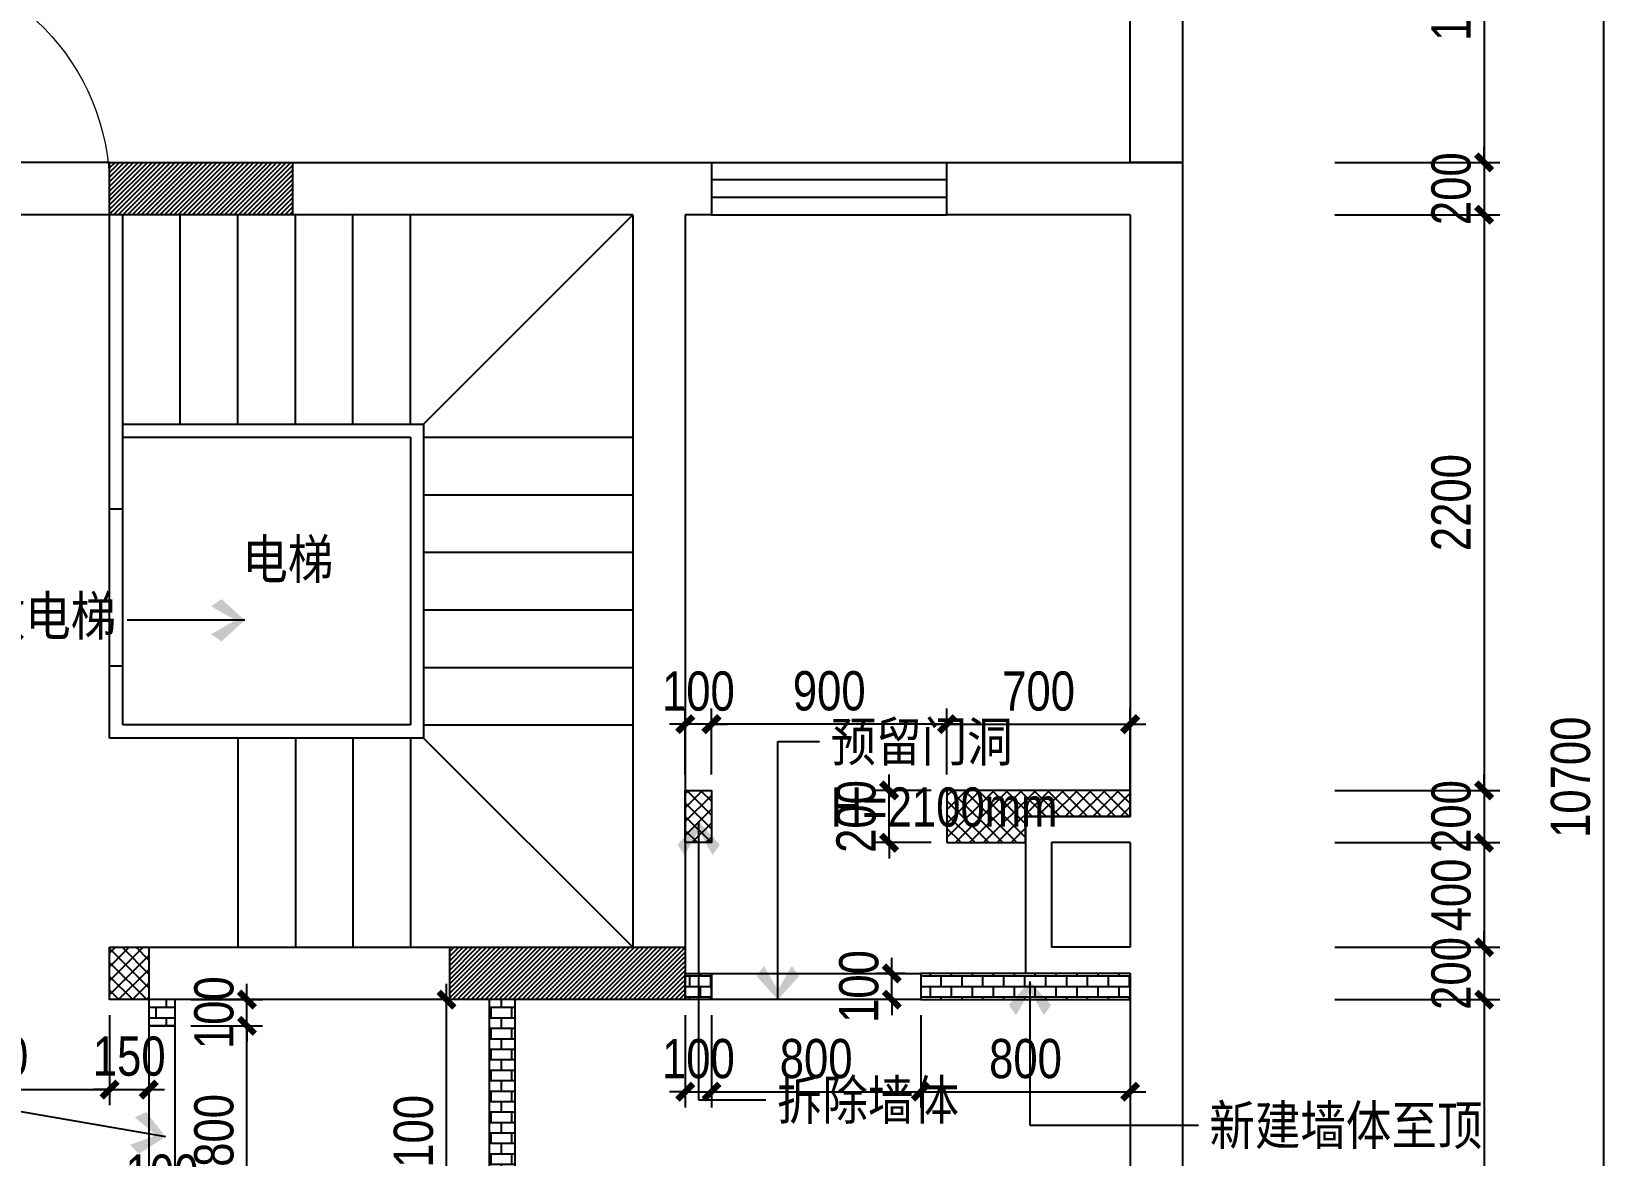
# Model space of a CAD drawing. Extents: x 160245 to 405305, y -111140 to 232735.
# Drawn here: x 337965 to 344031, y -100086 to -95791 of the extents above; entities that cross this region are included whole.
import ezdxf

# ---------------------------------------------------------------- set-up
doc = ezdxf.new("R2010")
doc.units = 0
doc.header["$LTSCALE"] = 10
doc.header["$MEASUREMENT"] = 0
doc.linetypes.add('DASH', pattern=[0.35, 0.25, -0.1])
doc.layers.get('Defpoints').update_dxf_attribs({"color": 229})
for name, color, linetype in [('Door 门', 107, 'Continuous'), ('P-N wall 新建隔墙2', 241, 'Continuous'), ('P-O wall 原始墙体', 245, 'Continuous'), ('P-O wall 拆除墙体', 245, 'Continuous'), ('P-o 原建筑尺寸', 8, 'Continuous'), ('P-Stair 楼梯（原建筑设备）', 159, 'Continuous'), ('P-Text  平面文字', 9, 'Continuous'), ('P-window 窗', 107, 'Continuous')]:
    doc.layers.add(name, color=color, linetype=linetype)
doc.styles.add('PDC DIM', font='PMingLiU-ExtB.ttf', dxfattribs={"width": 0.85})
doc.dimstyles.new('PDC-A2', dxfattribs={"dimscale": 0, "dimtxt": 2.5, "dimasz": 1, "dimexe": 1, "dimexo": 1, "dimgap": 0.7, "dimtad": 1, "dimdec": 0, "dimtxsty": 'PDC DIM', "dimblk": 'ARCHTICK', "dimcen": 1, "dimdle": 1, "dimclrd": 8, "dimclre": 8, "dimclrt": 9, "dimadec": 0, "dimazin": 0, "dimtfac": 1, "dimtdec": 0, "dimtix": 1, "dimtmove": 2, "dimatfit": 3, "dimldrblk": 'PDC A2 T R', "dimfxl": 10, "dimfxlon": 1, "dimarcsym": 0})
pattern_1 = [(45, (123446.859, 0), (-8.83883476, 8.83883476), [])]

# ---------------------------------------------------------------- blocks, each defined once
blk = doc.blocks.new('$DorLib2D$00000001')
for p, q in [((0.45, 0.975), (0.5, 0.975)), ((0.45, 0), (0.45, 0.975)), ((0.5, 0), (0.5, 0.975)), ((0.5, 0), (0.45, 0))]:
    blk.add_line(p, q)
at = {"lineweight": 13}
blk.add_arc((0.475, 0), 0.975, 91.46928, 180, dxfattribs=at)
blk = doc.blocks.new('$WINLIB2D$00000001')
at = {"color": 0}
for points in [[(-0.5, 0.5), (-0.5, -0.5)], [(-0.5, 0.5), (0.5, 0.5)], [(0.5, -0.5), (0.5, 0.5)], [(0.5, 0.1667), (-0.5, 0.1667)], [(0.5, -0.1667), (-0.5, -0.1667)], [(-0.5, -0.5), (0.5, -0.5)]]:
    blk.add_lwpolyline(points, dxfattribs=at)
blk = doc.blocks.new('_ArchTick')
at = {"color": 0, "linetype": 'ByBlock', "const_width": 0.4}
blk.add_lwpolyline([(-0.5, -0.5), (0.5, 0.5)], dxfattribs=at)
blk = doc.blocks.new('*D1798')
at = {"layer": 'Defpoints', "color": 0, "transparency": 16777216}
for p in [(342884.2, -94990.6), (342884.2, -96290.6), (343515, -96290.6)]:
    blk.add_point(p, dxfattribs=at)
at = {"layer": 'P-o 原建筑尺寸', "color": 8, "lineweight": -2, "transparency": 16777216}
for p, q in [((343515, -94930.6), (343515, -96350.6)), ((342944.2, -94990.6), (343575, -94990.6)), ((342944.2, -96290.6), (343575, -96290.6))]:
    blk.add_line(p, q, dxfattribs=at)
at = {"layer": 'P-o 原建筑尺寸', "color": 8, "lineweight": -2, "transparency": 16777216, "xscale": 60, "yscale": 60, "zscale": 60}
for p, rotation in [((343515, -94990.6), 90), ((343515, -96290.6), 270)]:
    blk.add_blockref('_ArchTick', p, dxfattribs=dict(at, rotation=rotation))
at = {"layer": 'P-o 原建筑尺寸', "color": 9, "transparency": 16777216, "insert": (343389.5, -95640.6), "char_height": 150, "attachment_point": 5, "rotation": 90, "style": 'PDC DIM'}
blk.add_mtext('1300', dxfattribs=at)
blk = doc.blocks.new('PDC A2 T R')
at = {"color": 0, "linetype": 'ByBlock'}
blk.add_line((0, 0), (-2, 0), dxfattribs=at)
for points in [[(-2.15, 0.89), (-1.49, 1.35), (-0.6, 0), (0, 0)], [(-2.15, -0.89), (-1.49, -1.35), (-0.6, 0), (0, 0)]]:
    blk.add_solid(points, dxfattribs=at)
blk = doc.blocks.new('*D1799')
at = {"layer": 'Defpoints', "color": 0, "transparency": 16777216}
for p in [(342884.2, -96290.6), (342884.2, -96490.6), (343515, -96490.6)]:
    blk.add_point(p, dxfattribs=at)
at = {"layer": 'P-o 原建筑尺寸', "color": 8, "lineweight": -2, "transparency": 16777216}
for p, q in [((343515, -96290.6), (343515, -96230.6)), ((342944.2, -96290.6), (343575, -96290.6)), ((343515, -96290.6), (343515, -96490.6)), ((342944.2, -96490.6), (343575, -96490.6)), ((343515, -96490.6), (343515, -96550.6))]:
    blk.add_line(p, q, dxfattribs=at)
at = {"layer": 'P-o 原建筑尺寸', "color": 8, "lineweight": -2, "transparency": 16777216, "xscale": 60, "yscale": 60, "zscale": 60}
for p, rotation in [((343515, -96290.6), 270), ((343515, -96490.6), 90)]:
    blk.add_blockref('_ArchTick', p, dxfattribs=dict(at, rotation=rotation))
at = {"layer": 'P-o 原建筑尺寸', "color": 9, "transparency": 16777216, "insert": (343389.5, -96390.6), "char_height": 150, "attachment_point": 5, "rotation": 90, "style": 'PDC DIM'}
blk.add_mtext('200', dxfattribs=at)
blk = doc.blocks.new('*D1800')
at = {"layer": 'Defpoints', "color": 0, "transparency": 16777216}
for p in [(342884.2, -96490.6), (342884.2, -98690.6), (343515, -98690.6)]:
    blk.add_point(p, dxfattribs=at)
at = {"layer": 'P-o 原建筑尺寸', "color": 8, "lineweight": -2, "transparency": 16777216}
for p, q in [((343515, -96430.6), (343515, -98750.6)), ((342944.2, -96490.6), (343575, -96490.6)), ((342944.2, -98690.6), (343575, -98690.6))]:
    blk.add_line(p, q, dxfattribs=at)
at = {"layer": 'P-o 原建筑尺寸', "color": 8, "lineweight": -2, "transparency": 16777216, "xscale": 60, "yscale": 60, "zscale": 60}
for p, rotation in [((343515, -96490.6), 90), ((343515, -98690.6), 270)]:
    blk.add_blockref('_ArchTick', p, dxfattribs=dict(at, rotation=rotation))
at = {"layer": 'P-o 原建筑尺寸', "color": 9, "transparency": 16777216, "insert": (343389.5, -97590.6), "char_height": 150, "attachment_point": 5, "rotation": 90, "style": 'PDC DIM'}
blk.add_mtext('2200', dxfattribs=at)
blk = doc.blocks.new('*D1801')
at = {"layer": 'Defpoints', "color": 0, "transparency": 16777216}
for p in [(342884.2, -98690.6), (342884.2, -98890.6), (343515, -98890.6)]:
    blk.add_point(p, dxfattribs=at)
at = {"layer": 'P-o 原建筑尺寸', "color": 8, "lineweight": -2, "transparency": 16777216}
for p, q in [((343515, -98690.6), (343515, -98630.6)), ((342944.2, -98690.6), (343575, -98690.6)), ((343515, -98690.6), (343515, -98890.6)), ((342944.2, -98890.6), (343575, -98890.6)), ((343515, -98890.6), (343515, -98950.6))]:
    blk.add_line(p, q, dxfattribs=at)
at = {"layer": 'P-o 原建筑尺寸', "color": 8, "lineweight": -2, "transparency": 16777216, "xscale": 60, "yscale": 60, "zscale": 60}
for p, rotation in [((343515, -98690.6), 270), ((343515, -98890.6), 90)]:
    blk.add_blockref('_ArchTick', p, dxfattribs=dict(at, rotation=rotation))
at = {"layer": 'P-o 原建筑尺寸', "color": 9, "transparency": 16777216, "insert": (343389.5, -98790.6), "char_height": 150, "attachment_point": 5, "rotation": 90, "style": 'PDC DIM'}
blk.add_mtext('200', dxfattribs=at)
blk = doc.blocks.new('*D1802')
at = {"layer": 'Defpoints', "color": 0, "transparency": 16777216}
for p in [(342884.2, -98890.6), (342884.2, -99290.6), (343515, -99290.6)]:
    blk.add_point(p, dxfattribs=at)
at = {"layer": 'P-o 原建筑尺寸', "color": 8, "lineweight": -2, "transparency": 16777216}
for p, q in [((343515, -98830.6), (343515, -99350.6)), ((342944.2, -98890.6), (343575, -98890.6)), ((342944.2, -99290.6), (343575, -99290.6))]:
    blk.add_line(p, q, dxfattribs=at)
at = {"layer": 'P-o 原建筑尺寸', "color": 8, "lineweight": -2, "transparency": 16777216, "xscale": 60, "yscale": 60, "zscale": 60}
for p, rotation in [((343515, -98890.6), 90), ((343515, -99290.6), 270)]:
    blk.add_blockref('_ArchTick', p, dxfattribs=dict(at, rotation=rotation))
at = {"layer": 'P-o 原建筑尺寸', "color": 9, "transparency": 16777216, "insert": (343389.5, -99090.6), "char_height": 150, "attachment_point": 5, "rotation": 90, "style": 'PDC DIM'}
blk.add_mtext('400', dxfattribs=at)
blk = doc.blocks.new('*D1803')
at = {"layer": 'Defpoints', "color": 0, "transparency": 16777216}
for p in [(342884.2, -99290.6), (342884.2, -99490.6), (343515, -99490.6)]:
    blk.add_point(p, dxfattribs=at)
at = {"layer": 'P-o 原建筑尺寸', "color": 8, "lineweight": -2, "transparency": 16777216}
for p, q in [((343515, -99290.6), (343515, -99230.6)), ((342944.2, -99290.6), (343575, -99290.6)), ((343515, -99290.6), (343515, -99490.6)), ((342944.2, -99490.6), (343575, -99490.6)), ((343515, -99490.6), (343515, -99550.6))]:
    blk.add_line(p, q, dxfattribs=at)
at = {"layer": 'P-o 原建筑尺寸', "color": 8, "lineweight": -2, "transparency": 16777216, "xscale": 60, "yscale": 60, "zscale": 60}
for p, rotation in [((343515, -99290.6), 270), ((343515, -99490.6), 90)]:
    blk.add_blockref('_ArchTick', p, dxfattribs=dict(at, rotation=rotation))
at = {"layer": 'P-o 原建筑尺寸', "color": 9, "transparency": 16777216, "insert": (343389.5, -99390.6), "char_height": 150, "attachment_point": 5, "rotation": 90, "style": 'PDC DIM'}
blk.add_mtext('200', dxfattribs=at)
blk = doc.blocks.new('*D1804')
at = {"layer": 'Defpoints', "color": 0, "transparency": 16777216}
for p in [(342884.2, -99490.6), (342884.2, -101590.6), (343515, -101590.6)]:
    blk.add_point(p, dxfattribs=at)
at = {"layer": 'P-o 原建筑尺寸', "color": 8, "lineweight": -2, "transparency": 16777216}
for p, q in [((343515, -99430.6), (343515, -101650.6)), ((342944.2, -99490.6), (343575, -99490.6)), ((342944.2, -101590.6), (343575, -101590.6))]:
    blk.add_line(p, q, dxfattribs=at)
at = {"layer": 'P-o 原建筑尺寸', "color": 8, "lineweight": -2, "transparency": 16777216, "xscale": 60, "yscale": 60, "zscale": 60}
for p, rotation in [((343515, -99490.6), 90), ((343515, -101590.6), 270)]:
    blk.add_blockref('_ArchTick', p, dxfattribs=dict(at, rotation=rotation))
at = {"layer": 'P-o 原建筑尺寸', "color": 9, "transparency": 16777216, "insert": (343389.5, -100540.6), "char_height": 150, "attachment_point": 5, "rotation": 90, "style": 'PDC DIM'}
blk.add_mtext('2100', dxfattribs=at)
blk = doc.blocks.new('*D1808')
at = {"layer": 'Defpoints', "color": 0, "transparency": 16777216}
for p in [(342884.2, -93290.6), (342884.2, -103990.6), (343971.5, -103990.6)]:
    blk.add_point(p, dxfattribs=at)
at = {"layer": 'P-o 原建筑尺寸', "color": 8, "lineweight": -2, "transparency": 16777216}
for p, q in [((343971.5, -93230.6), (343971.5, -104050.6)), ((343371.5, -93290.6), (344031.5, -93290.6)), ((343371.5, -103990.6), (344031.5, -103990.6))]:
    blk.add_line(p, q, dxfattribs=at)
at = {"layer": 'P-o 原建筑尺寸', "color": 8, "lineweight": -2, "transparency": 16777216, "xscale": 60, "yscale": 60, "zscale": 60}
for p, rotation in [((343971.5, -93290.6), 90), ((343971.5, -103990.6), 270)]:
    blk.add_blockref('_ArchTick', p, dxfattribs=dict(at, rotation=rotation))
at = {"layer": 'P-o 原建筑尺寸', "color": 9, "transparency": 16777216, "insert": (343846, -98640.6), "char_height": 150, "attachment_point": 5, "rotation": 90, "style": 'PDC DIM'}
blk.add_mtext('10700', dxfattribs=at)
blk = doc.blocks.new('*D1991')
at = {"layer": 'Defpoints', "color": 0, "transparency": 16777216}
for p in [(337362.5, -99490.6), (338262.5, -99490.6), (338262.5, -99834.5)]:
    blk.add_point(p, dxfattribs=at)
at = {"layer": 'P-O wall 拆除墙体', "color": 8, "lineweight": -2, "transparency": 16777216}
for p, q in [((337362.5, -99550.6), (337362.5, -99894.5)), ((338262.5, -99550.6), (338262.5, -99894.5)), ((337302.5, -99834.5), (338322.5, -99834.5))]:
    blk.add_line(p, q, dxfattribs=at)
at = {"layer": 'P-O wall 拆除墙体', "color": 8, "lineweight": -2, "transparency": 16777216, "xscale": 60, "yscale": 60, "zscale": 60, "rotation": 180}
blk.add_blockref('_ArchTick', (337362.5, -99834.5), dxfattribs=at)
at = {"layer": 'P-O wall 拆除墙体', "color": 8, "lineweight": -2, "transparency": 16777216, "xscale": 60, "yscale": 60, "zscale": 60}
blk.add_blockref('_ArchTick', (338262.5, -99834.5), dxfattribs=at)
at = {"layer": 'P-O wall 拆除墙体', "color": 9, "transparency": 16777216, "insert": (337812.5, -99708), "char_height": 150, "attachment_point": 5, "style": 'PDC DIM'}
blk.add_mtext('900', dxfattribs=at)
blk = doc.blocks.new('*D1992')
at = {"layer": 'Defpoints', "color": 0, "transparency": 16777216}
for p in [(338262.5, -99490.6), (338412.5, -99490.6), (338412.5, -99834.5)]:
    blk.add_point(p, dxfattribs=at)
at = {"layer": 'P-O wall 拆除墙体', "color": 8, "lineweight": -2, "transparency": 16777216}
for p, q in [((338262.5, -99550.6), (338262.5, -99894.5)), ((338412.5, -99550.6), (338412.5, -99894.5)), ((338262.5, -99834.5), (338202.5, -99834.5)), ((338262.5, -99834.5), (338412.5, -99834.5)), ((338412.5, -99834.5), (338472.5, -99834.5))]:
    blk.add_line(p, q, dxfattribs=at)
at = {"layer": 'P-O wall 拆除墙体', "color": 8, "lineweight": -2, "transparency": 16777216, "xscale": 60, "yscale": 60, "zscale": 60}
blk.add_blockref('_ArchTick', (338262.5, -99834.5), dxfattribs=at)
at = {"layer": 'P-O wall 拆除墙体', "color": 8, "lineweight": -2, "transparency": 16777216, "xscale": 60, "yscale": 60, "zscale": 60, "rotation": 180}
blk.add_blockref('_ArchTick', (338412.5, -99834.5), dxfattribs=at)
at = {"layer": 'P-O wall 拆除墙体', "color": 9, "transparency": 16777216, "insert": (338337.5, -99707.6), "char_height": 150, "attachment_point": 5, "style": 'PDC DIM'}
blk.add_mtext('150', dxfattribs=at)
blk = doc.blocks.new('*D1999')
at = {"layer": 'Defpoints', "color": 0, "transparency": 16777216}
for p in [(342162.5, -98437.5), (341462.5, -98690.6), (342162.5, -98790.6)]:
    blk.add_point(p, dxfattribs=at)
at = {"layer": 'P-O wall 拆除墙体', "color": 8, "lineweight": -2, "transparency": 16777216}
for p, q in [((341462.5, -98630.6), (341462.5, -98377.5)), ((342162.5, -98730.6), (342162.5, -98377.5)), ((341402.5, -98437.5), (342222.5, -98437.5))]:
    blk.add_line(p, q, dxfattribs=at)
at = {"layer": 'P-O wall 拆除墙体', "color": 8, "lineweight": -2, "transparency": 16777216, "xscale": 60, "yscale": 60, "zscale": 60, "rotation": 180}
blk.add_blockref('_ArchTick', (341462.5, -98437.5), dxfattribs=at)
at = {"layer": 'P-O wall 拆除墙体', "color": 8, "lineweight": -2, "transparency": 16777216, "xscale": 60, "yscale": 60, "zscale": 60}
blk.add_blockref('_ArchTick', (342162.5, -98437.5), dxfattribs=at)
at = {"layer": 'P-O wall 拆除墙体', "color": 9, "transparency": 16777216, "insert": (341812.5, -98312), "char_height": 150, "attachment_point": 5, "style": 'PDC DIM'}
blk.add_mtext('700', dxfattribs=at)
blk = doc.blocks.new('*D2000')
at = {"layer": 'Defpoints', "color": 0, "transparency": 16777216}
for p in [(340562.5, -98437.5), (340562.5, -98690.6), (341462.5, -98690.6)]:
    blk.add_point(p, dxfattribs=at)
at = {"layer": 'P-O wall 拆除墙体', "color": 8, "lineweight": -2, "transparency": 16777216}
for p, q in [((340562.5, -98630.6), (340562.5, -98377.5)), ((341462.5, -98630.6), (341462.5, -98377.5)), ((341522.5, -98437.5), (340502.5, -98437.5))]:
    blk.add_line(p, q, dxfattribs=at)
at = {"layer": 'P-O wall 拆除墙体', "color": 8, "lineweight": -2, "transparency": 16777216, "xscale": 60, "yscale": 60, "zscale": 60, "rotation": 180}
blk.add_blockref('_ArchTick', (340562.5, -98437.5), dxfattribs=at)
at = {"layer": 'P-O wall 拆除墙体', "color": 8, "lineweight": -2, "transparency": 16777216, "xscale": 60, "yscale": 60, "zscale": 60}
blk.add_blockref('_ArchTick', (341462.5, -98437.5), dxfattribs=at)
at = {"layer": 'P-O wall 拆除墙体', "color": 9, "transparency": 16777216, "insert": (341012.5, -98311), "char_height": 150, "attachment_point": 5, "style": 'PDC DIM'}
blk.add_mtext('900', dxfattribs=at)
blk = doc.blocks.new('*D2001')
at = {"layer": 'Defpoints', "color": 0, "transparency": 16777216}
for p in [(340462.5, -98437.5), (340462.5, -98690.6), (340562.5, -98690.6)]:
    blk.add_point(p, dxfattribs=at)
at = {"layer": 'P-O wall 拆除墙体', "color": 8, "lineweight": -2, "transparency": 16777216}
for p, q in [((340462.5, -98630.6), (340462.5, -98377.5)), ((340562.5, -98630.6), (340562.5, -98377.5)), ((340462.5, -98437.5), (340402.5, -98437.5)), ((340562.5, -98437.5), (340462.5, -98437.5)), ((340562.5, -98437.5), (340622.5, -98437.5))]:
    blk.add_line(p, q, dxfattribs=at)
at = {"layer": 'P-O wall 拆除墙体', "color": 8, "lineweight": -2, "transparency": 16777216, "xscale": 60, "yscale": 60, "zscale": 60}
blk.add_blockref('_ArchTick', (340462.5, -98437.5), dxfattribs=at)
at = {"layer": 'P-O wall 拆除墙体', "color": 8, "lineweight": -2, "transparency": 16777216, "xscale": 60, "yscale": 60, "zscale": 60, "rotation": 180}
blk.add_blockref('_ArchTick', (340562.5, -98437.5), dxfattribs=at)
at = {"layer": 'P-O wall 拆除墙体', "color": 9, "transparency": 16777216, "insert": (340512.5, -98312), "char_height": 150, "attachment_point": 5, "style": 'PDC DIM'}
blk.add_mtext('100', dxfattribs=at)
blk = doc.blocks.new('*D2012')
at = {"layer": 'Defpoints', "color": 0, "transparency": 16777216}
for p in [(341241.1, -98690.6), (341462.5, -98690.6), (341462.5, -98890.6)]:
    blk.add_point(p, dxfattribs=at)
at = {"layer": 'P-O wall 拆除墙体', "color": 8, "lineweight": -2, "transparency": 16777216}
for p, q in [((341241.1, -98690.6), (341241.1, -98630.6)), ((341402.5, -98690.6), (341181.1, -98690.6)), ((341241.1, -98890.6), (341241.1, -98690.6)), ((341402.5, -98890.6), (341181.1, -98890.6)), ((341241.1, -98890.6), (341241.1, -98950.6))]:
    blk.add_line(p, q, dxfattribs=at)
at = {"layer": 'P-O wall 拆除墙体', "color": 8, "lineweight": -2, "transparency": 16777216, "xscale": 60, "yscale": 60, "zscale": 60}
for p, rotation in [((341241.1, -98690.6), 270), ((341241.1, -98890.6), 90)]:
    blk.add_blockref('_ArchTick', p, dxfattribs=dict(at, rotation=rotation))
at = {"layer": 'P-O wall 拆除墙体', "color": 9, "transparency": 16777216, "insert": (341115.6, -98790.6), "char_height": 150, "attachment_point": 5, "rotation": 90, "style": 'PDC DIM'}
blk.add_mtext('200', dxfattribs=at)
blk = doc.blocks.new('*D2088')
at = {"layer": 'Defpoints', "color": 0, "transparency": 16777216}
for p in [(338512.5, -99590.6), (338787.3, -99590.6), (338512.5, -100390.6)]:
    blk.add_point(p, dxfattribs=at)
at = {"layer": 'P-N wall 新建隔墙2', "color": 8, "lineweight": -2, "transparency": 16777216}
for p, q in [((338787.3, -100450.6), (338787.3, -99530.6)), ((338572.5, -99590.6), (338847.3, -99590.6)), ((338572.5, -100390.6), (338847.3, -100390.6))]:
    blk.add_line(p, q, dxfattribs=at)
at = {"layer": 'P-N wall 新建隔墙2', "color": 8, "lineweight": -2, "transparency": 16777216, "xscale": 60, "yscale": 60, "zscale": 60}
for p, rotation in [((338787.3, -99590.6), 90), ((338787.3, -100390.6), 270)]:
    blk.add_blockref('_ArchTick', p, dxfattribs=dict(at, rotation=rotation))
at = {"layer": 'P-N wall 新建隔墙2', "color": 9, "transparency": 16777216, "insert": (338661.8, -99990.6), "char_height": 150, "attachment_point": 5, "rotation": 90, "style": 'PDC DIM'}
blk.add_mtext('800', dxfattribs=at)
blk = doc.blocks.new('*D2089')
at = {"layer": 'Defpoints', "color": 0, "transparency": 16777216}
for p in [(338512.5, -99490.6), (338787.3, -99490.6), (338512.5, -99590.6)]:
    blk.add_point(p, dxfattribs=at)
at = {"layer": 'P-N wall 新建隔墙2', "color": 8, "lineweight": -2, "transparency": 16777216}
for p, q in [((338787.3, -99490.6), (338787.3, -99430.6)), ((338572.5, -99490.6), (338847.3, -99490.6)), ((338787.3, -99590.6), (338787.3, -99490.6)), ((338572.5, -99590.6), (338847.3, -99590.6)), ((338787.3, -99590.6), (338787.3, -99650.6))]:
    blk.add_line(p, q, dxfattribs=at)
at = {"layer": 'P-N wall 新建隔墙2', "color": 8, "lineweight": -2, "transparency": 16777216, "xscale": 60, "yscale": 60, "zscale": 60}
for p, rotation in [((338787.3, -99490.6), 270), ((338787.3, -99590.6), 90)]:
    blk.add_blockref('_ArchTick', p, dxfattribs=dict(at, rotation=rotation))
at = {"layer": 'P-N wall 新建隔墙2', "color": 9, "transparency": 16777216, "insert": (338661.8, -99540.6), "char_height": 150, "attachment_point": 5, "rotation": 90, "style": 'PDC DIM'}
blk.add_mtext('100', dxfattribs=at)
blk = doc.blocks.new('*D2090')
at = {"layer": 'Defpoints', "color": 0, "transparency": 16777216}
for p in [(338512.5, -100284.2), (338412.5, -100390.6), (338512.5, -100390.6)]:
    blk.add_point(p, dxfattribs=at)
at = {"layer": 'P-N wall 新建隔墙2', "color": 8, "lineweight": -2, "transparency": 16777216}
for p, q in [((338412.5, -100330.6), (338412.5, -100224.2)), ((338512.5, -100330.6), (338512.5, -100224.2)), ((338412.5, -100284.2), (338352.5, -100284.2)), ((338412.5, -100284.2), (338512.5, -100284.2)), ((338512.5, -100284.2), (338572.5, -100284.2))]:
    blk.add_line(p, q, dxfattribs=at)
at = {"layer": 'P-N wall 新建隔墙2', "color": 8, "lineweight": -2, "transparency": 16777216, "xscale": 60, "yscale": 60, "zscale": 60}
blk.add_blockref('_ArchTick', (338412.5, -100284.2), dxfattribs=at)
at = {"layer": 'P-N wall 新建隔墙2', "color": 8, "lineweight": -2, "transparency": 16777216, "xscale": 60, "yscale": 60, "zscale": 60, "rotation": 180}
blk.add_blockref('_ArchTick', (338512.5, -100284.2), dxfattribs=at)
at = {"layer": 'P-N wall 新建隔墙2', "color": 9, "transparency": 16777216, "insert": (338462.5, -100158.7), "char_height": 150, "attachment_point": 5, "style": 'PDC DIM'}
blk.add_mtext('100', dxfattribs=at)
blk = doc.blocks.new('*D2095')
at = {"layer": 'Defpoints', "color": 0, "transparency": 16777216}
for p in [(339549.7, -99490.6), (339712.5, -99490.6), (339712.5, -100590.6)]:
    blk.add_point(p, dxfattribs=at)
at = {"layer": 'P-N wall 新建隔墙2', "color": 8, "lineweight": -2, "transparency": 16777216}
for p, q in [((339549.7, -100650.6), (339549.7, -99430.6)), ((339652.5, -99490.6), (339489.7, -99490.6)), ((339652.5, -100590.6), (339489.7, -100590.6))]:
    blk.add_line(p, q, dxfattribs=at)
at = {"layer": 'P-N wall 新建隔墙2', "color": 8, "lineweight": -2, "transparency": 16777216, "xscale": 60, "yscale": 60, "zscale": 60}
for p, rotation in [((339549.7, -99490.6), 90), ((339549.7, -100590.6), 270)]:
    blk.add_blockref('_ArchTick', p, dxfattribs=dict(at, rotation=rotation))
at = {"layer": 'P-N wall 新建隔墙2', "color": 9, "transparency": 16777216, "insert": (339424.2, -100040.6), "char_height": 150, "attachment_point": 5, "rotation": 90, "style": 'PDC DIM'}
blk.add_mtext('1100', dxfattribs=at)
blk = doc.blocks.new('*D2096')
at = {"layer": 'Defpoints', "color": 0, "transparency": 16777216}
for p in [(340462.5, -99490.6), (340562.5, -99490.6), (340562.5, -99842.5)]:
    blk.add_point(p, dxfattribs=at)
at = {"layer": 'P-N wall 新建隔墙2', "color": 8, "lineweight": -2, "transparency": 16777216}
for p, q in [((340462.5, -99550.6), (340462.5, -99902.5)), ((340562.5, -99550.6), (340562.5, -99902.5)), ((340462.5, -99842.5), (340402.5, -99842.5)), ((340462.5, -99842.5), (340562.5, -99842.5)), ((340562.5, -99842.5), (340622.5, -99842.5))]:
    blk.add_line(p, q, dxfattribs=at)
at = {"layer": 'P-N wall 新建隔墙2', "color": 8, "lineweight": -2, "transparency": 16777216, "xscale": 60, "yscale": 60, "zscale": 60}
blk.add_blockref('_ArchTick', (340462.5, -99842.5), dxfattribs=at)
at = {"layer": 'P-N wall 新建隔墙2', "color": 8, "lineweight": -2, "transparency": 16777216, "xscale": 60, "yscale": 60, "zscale": 60, "rotation": 180}
blk.add_blockref('_ArchTick', (340562.5, -99842.5), dxfattribs=at)
at = {"layer": 'P-N wall 新建隔墙2', "color": 9, "transparency": 16777216, "insert": (340512.5, -99717), "char_height": 150, "attachment_point": 5, "style": 'PDC DIM'}
blk.add_mtext('100', dxfattribs=at)
blk = doc.blocks.new('*D2097')
at = {"layer": 'Defpoints', "color": 0, "transparency": 16777216}
for p in [(340562.5, -99490.6), (341362.5, -99490.6), (341362.5, -99842.5)]:
    blk.add_point(p, dxfattribs=at)
at = {"layer": 'P-N wall 新建隔墙2', "color": 8, "lineweight": -2, "transparency": 16777216}
for p, q in [((340562.5, -99550.6), (340562.5, -99902.5)), ((341362.5, -99550.6), (341362.5, -99902.5)), ((340502.5, -99842.5), (341422.5, -99842.5))]:
    blk.add_line(p, q, dxfattribs=at)
at = {"layer": 'P-N wall 新建隔墙2', "color": 8, "lineweight": -2, "transparency": 16777216, "xscale": 60, "yscale": 60, "zscale": 60, "rotation": 180}
blk.add_blockref('_ArchTick', (340562.5, -99842.5), dxfattribs=at)
at = {"layer": 'P-N wall 新建隔墙2', "color": 8, "lineweight": -2, "transparency": 16777216, "xscale": 60, "yscale": 60, "zscale": 60}
blk.add_blockref('_ArchTick', (341362.5, -99842.5), dxfattribs=at)
at = {"layer": 'P-N wall 新建隔墙2', "color": 9, "transparency": 16777216, "insert": (340962.5, -99717), "char_height": 150, "attachment_point": 5, "style": 'PDC DIM'}
blk.add_mtext('800', dxfattribs=at)
blk = doc.blocks.new('*D2098')
at = {"layer": 'Defpoints', "color": 0, "transparency": 16777216}
for p in [(341362.5, -99490.6), (342162.5, -99490.6), (342162.5, -99842.5)]:
    blk.add_point(p, dxfattribs=at)
at = {"layer": 'P-N wall 新建隔墙2', "color": 8, "lineweight": -2, "transparency": 16777216}
for p, q in [((341362.5, -99550.6), (341362.5, -99902.5)), ((342162.5, -99550.6), (342162.5, -99902.5)), ((341302.5, -99842.5), (342222.5, -99842.5))]:
    blk.add_line(p, q, dxfattribs=at)
at = {"layer": 'P-N wall 新建隔墙2', "color": 8, "lineweight": -2, "transparency": 16777216, "xscale": 60, "yscale": 60, "zscale": 60, "rotation": 180}
blk.add_blockref('_ArchTick', (341362.5, -99842.5), dxfattribs=at)
at = {"layer": 'P-N wall 新建隔墙2', "color": 8, "lineweight": -2, "transparency": 16777216, "xscale": 60, "yscale": 60, "zscale": 60}
blk.add_blockref('_ArchTick', (342162.5, -99842.5), dxfattribs=at)
at = {"layer": 'P-N wall 新建隔墙2', "color": 9, "transparency": 16777216, "insert": (341762.5, -99717), "char_height": 150, "attachment_point": 5, "style": 'PDC DIM'}
blk.add_mtext('800', dxfattribs=at)
blk = doc.blocks.new('*D2099')
at = {"layer": 'Defpoints', "color": 0, "transparency": 16777216}
for p in [(341251.7, -99390.6), (341362.5, -99390.6), (341362.5, -99490.6)]:
    blk.add_point(p, dxfattribs=at)
at = {"layer": 'P-N wall 新建隔墙2', "color": 8, "lineweight": -2, "transparency": 16777216}
for p, q in [((341251.7, -99390.6), (341251.7, -99330.6)), ((341302.5, -99390.6), (341191.7, -99390.6)), ((341251.7, -99490.6), (341251.7, -99390.6)), ((341302.5, -99490.6), (341191.7, -99490.6)), ((341251.7, -99490.6), (341251.7, -99550.6))]:
    blk.add_line(p, q, dxfattribs=at)
at = {"layer": 'P-N wall 新建隔墙2', "color": 8, "lineweight": -2, "transparency": 16777216, "xscale": 60, "yscale": 60, "zscale": 60}
for p, rotation in [((341251.7, -99390.6), 270), ((341251.7, -99490.6), 90)]:
    blk.add_blockref('_ArchTick', p, dxfattribs=dict(at, rotation=rotation))
at = {"layer": 'P-N wall 新建隔墙2', "color": 9, "transparency": 16777216, "insert": (341126.2, -99440.6), "char_height": 150, "attachment_point": 5, "rotation": 90, "style": 'PDC DIM'}
blk.add_mtext('100', dxfattribs=at)

msp = doc.modelspace()

# ---------------------------------------------------------------- hatches: boundary and pattern name
at = {"layer": 'P-N wall 新建隔墙2'}
h = msp.add_hatch(dxfattribs=at)
h.set_pattern_fill('AR-B816', color=250, scale=5)
h.paths.add_polyline_path([(340562.5, -99490.6), (340462.5, -99490.6), (340462.5, -99390.6), (340562.5, -99390.6)])
h = msp.add_hatch(dxfattribs=at)
h.set_pattern_fill('AR-B816', color=250, scale=5)
h.paths.add_polyline_path([(341362.5, -99490.6), (342162.5, -99490.6), (342162.5, -99390.6), (341362.5, -99390.6)])
h = msp.add_hatch(dxfattribs=at)
h.set_pattern_fill('AR-B816', color=250, scale=5)
h.paths.add_polyline_path([(338512.5, -99490.6), (338412.5, -99490.6), (338412.5, -99590.6), (338512.5, -99590.6)])
h = msp.add_hatch(dxfattribs=at)
h.set_pattern_fill('AR-B816', color=250, scale=5)
h.paths.add_polyline_path([(340537.5, -100590.6), (340537.5, -100490.6), (339812.5, -100490.6), (339812.5, -99490.6), (339712.5, -99490.6), (339712.5, -100590.6)])
at = {"layer": 'P-O wall 原始墙体'}
h = msp.add_hatch(dxfattribs=at)
h.set_pattern_fill('ANSI31', color=256, scale=100, style=0)
h.set_pattern_definition(pattern_1)
h.paths.add_polyline_path([(338962.5, -96290.6), (338262.5, -96290.6), (338262.5, -96490.6), (338962.5, -96490.6)])
h = msp.add_hatch(dxfattribs=at)
h.set_pattern_fill('ANSI31', color=256, scale=100, style=0)
h.set_pattern_definition(pattern_1)
h.paths.add_polyline_path([(340462.5, -99290.6), (340262.5, -99290.6), (339562.5, -99290.6), (339562.5, -99490.6), (340462.5, -99490.6)])
at = {"layer": 'P-O wall 拆除墙体'}
h = msp.add_hatch(dxfattribs=at)
h.set_pattern_fill('ANSI37', color=250, scale=300)
h.paths.add_polyline_path([(340462.5, -98690.6), (340562.5, -98690.6), (340562.5, -98890.6), (340462.5, -98890.6)])
h = msp.add_hatch(dxfattribs=at)
h.set_pattern_fill('ANSI37', color=250, scale=300)
h.paths.add_polyline_path([(341462.5, -98890.6), (341762.5, -98890.6), (341762.5, -98790.6), (342162.5, -98790.6), (342162.5, -98690.6), (341462.5, -98690.6)])
h = msp.add_hatch(dxfattribs=at)
h.set_pattern_fill('ANSI37', color=250, scale=300)
h.paths.add_polyline_path([(338262.5, -99290.6), (338412.5, -99290.6), (338412.5, -99490.6), (338262.5, -99490.6)])

# ---------------------------------------------------------------- linework, layer by layer
at = {"layer": 'P-N wall 新建隔墙2'}
for points in [[(340562.5, -99490.6), (340462.5, -99490.6), (340462.5, -99390.6), (340562.5, -99390.6)], [(341362.5, -99490.6), (342162.5, -99490.6), (342162.5, -99390.6), (341362.5, -99390.6)], [(338512.5, -99490.6), (338412.5, -99490.6), (338412.5, -99590.6), (338512.5, -99590.6)]]:
    msp.add_lwpolyline(points, close=True, dxfattribs=at)
at = {"layer": 'P-N wall 新建隔墙2', "linetype": 'DASH'}
for points in [[(341362.5, -99490.6), (340562.5, -99490.6), (340562.5, -99390.6), (341362.5, -99390.6)], [(338512.5, -99590.6), (338412.5, -99590.6), (338412.5, -100390.6), (338512.5, -100390.6)]]:
    msp.add_lwpolyline(points, close=True, dxfattribs=at)
at = {"layer": 'P-N wall 新建隔墙2'}
msp.add_lwpolyline([(340537.5, -100590.6), (340537.5, -100490.6), (339812.5, -100490.6), (339812.5, -99490.6), (339712.5, -99490.6), (339712.5, -100590.6), (340537.5, -100590.6)], dxfattribs=at)
at = {"layer": 'P-O wall 原始墙体'}
for p, q in [((338262.5, -96490.6), (338262.5, -96290.6)), ((338262.5, -96290.6), (340362.5, -96290.6)), ((338962.5, -96490.6), (338962.5, -96290.6)), ((340362.5, -96290.6), (340562.5, -96290.6)), ((340562.5, -96290.6), (340562.5, -96490.6)), ((341462.5, -96490.6), (341462.5, -96290.6)), ((341462.5, -96290.6), (342362.5, -96290.6)), ((342362.5, -96290.6), (342362.5, -98790.6)), ((340262.5, -96490.6), (338262.5, -96490.6)), ((340262.5, -96490.6), (340262.5, -98790.6)), ((340462.5, -96490.6), (340462.5, -98890.6)), ((340562.5, -96490.6), (340462.5, -96490.6)), ((342162.5, -96490.6), (341462.5, -96490.6)), ((342162.5, -96490.6), (342162.5, -98790.6)), ((340262.5, -98790.6), (340262.5, -99290.6)), ((341762.5, -98790.6), (341762.5, -99390.6)), ((342162.5, -98790.6), (341762.5, -98790.6)), ((342362.5, -98790.6), (342362.5, -99390.6)), ((340462.5, -98890.6), (340462.5, -99490.6)), ((342162.5, -98890.6), (341862.5, -98890.6)), ((341862.5, -98890.6), (341862.5, -99290.6)), ((342162.5, -98890.6), (342162.5, -99290.6)), ((338262.5, -99490.6), (338262.5, -99290.6)), ((338262.5, -99290.6), (340262.5, -99290.6)), ((339562.5, -99490.6), (339562.5, -99290.6)), ((340262.5, -99290.6), (340462.5, -99290.6)), ((342162.5, -99290.6), (341862.5, -99290.6)), ((342162.5, -99390.6), (341762.5, -99390.6)), ((342162.5, -99390.6), (342162.5, -101690.6)), ((342362.5, -99390.6), (342362.5, -101690.6)), ((340462.5, -99490.6), (338262.5, -99490.6))]:
    msp.add_line(p, q, dxfattribs=at)
msp.add_lwpolyline([(342162.5, -95590.6), (342362.5, -95590.6), (342362.5, -96290.6), (342162.5, -96290.6)], close=True, dxfattribs=at)
at = {"layer": 'P-O wall 拆除墙体'}
for points in [[(340462.5, -98690.6), (340562.5, -98690.6), (340562.5, -98890.6), (340462.5, -98890.6)], [(338262.5, -99290.6), (338412.5, -99290.6), (338412.5, -99490.6), (338262.5, -99490.6)]]:
    msp.add_lwpolyline(points, close=True, dxfattribs=at)
msp.add_lwpolyline([(341462.5, -98890.6), (341762.5, -98890.6), (341762.5, -98790.6), (342162.5, -98790.6), (342162.5, -98690.6), (341462.5, -98690.6), (341462.5, -98890.6)], dxfattribs=at)
at = {"layer": 'P-Stair 楼梯（原建筑设备）'}
for p, q in [((338262.5, -96290.6), (337362.5, -96290.6)), ((338262.5, -96490.6), (337362.5, -96490.6)), ((338262.5, -98490.6), (338262.5, -96490.6)), ((338312.5, -98440.6), (338312.5, -96490.6)), ((338532.5, -97290.6), (338532.5, -96490.6)), ((338752.5, -97290.6), (338752.5, -96490.6)), ((338972.5, -97290.6), (338972.5, -96490.6)), ((339192.5, -97290.6), (339192.5, -96490.6)), ((339412.5, -97290.6), (339412.5, -96490.6)), ((339462.5, -97290.6), (340262.5, -96490.6)), ((338312.5, -97290.6), (339462.5, -97290.6)), ((339462.5, -97290.6), (339462.5, -98490.6)), ((338312.5, -97340.6), (339412.5, -97340.6)), ((339412.5, -97340.6), (339412.5, -98440.6)), ((339462.5, -97340.6), (340262.5, -97340.6)), ((339462.5, -97560.6), (340262.5, -97560.6)), ((338312.5, -97615.6), (338262.5, -97615.6)), ((339462.5, -97780.6), (340262.5, -97780.6)), ((339462.5, -98000.6), (340262.5, -98000.6)), ((338312.5, -98215.6), (338262.5, -98215.6)), ((339462.5, -98220.6), (340262.5, -98220.6)), ((339412.5, -98440.6), (338312.5, -98440.6)), ((339462.5, -98440.6), (340262.5, -98440.6)), ((339462.5, -98490.6), (338262.5, -98490.6)), ((338752.5, -98490.6), (338752.5, -99290.6)), ((338972.5, -98490.6), (338972.5, -99290.6)), ((339192.5, -98490.6), (339192.5, -99290.6)), ((339412.5, -98490.6), (339412.5, -99290.6)), ((339462.5, -98490.6), (340262.5, -99290.6))]:
    msp.add_line(p, q, dxfattribs=at)
msp.add_lwpolyline([(338752.5, -98865.6, 0, 0, 0), (339837.5, -98865.6, 0, 0, 0), (339837.5, -96915.6, 0, 0, 0), (338612.5, -96915.6, 80, 0, 0), (338312.5, -96915.6, 0, 0, 0)], format="xyseb", dxfattribs=at)

# ---------------------------------------------------------------- block references
at = {"layer": 'Door 门', "extrusion": (0, 0, -1), "xscale": 900, "yscale": 900, "zscale": -900}
msp.add_blockref('$DorLib2D$00000001', (-337812.5, -96390.6), dxfattribs=at)
at = {"layer": 'P-window 窗', "xscale": 900, "yscale": 200, "zscale": -900}
msp.add_blockref('$WINLIB2D$00000001', (341012.5, -96390.6), dxfattribs=at)

# ---------------------------------------------------------------- texts
at = {"layer": 'P-N wall 新建隔墙2', "color": 9, "char_height": 150, "style": 'PDC DIM'}
for s, insert, attachment_point in [('{\\fPMingLiU|b0|i0|c136|p18;新\\fPMingLiU|b0|i0|c134|p18;做电梯}', (338287.7, -98115.4), 9), ('{\\fPMingLiU|b0|i0|c136|p18;预留门洞 \\fPMingLiU|b0|i0|c134|p18;\\P\\fPMingLiU-ExtB|b0|i0|c136|p18;H=2100mm}', (341017.9, -98429.3), 1), ('新建墙体至顶', (342465.1, -99895.9), 1)]:
    msp.add_mtext(s, dxfattribs=dict(at, insert=insert, attachment_point=attachment_point))
at = {"layer": 'P-O wall 拆除墙体', "color": 9, "insert": (340812.6, -99799.3), "char_height": 150, "attachment_point": 1, "style": 'PDC DIM'}
msp.add_mtext('拆除墙体', dxfattribs=at)
at = {"layer": 'P-Text  平面文字', "insert": (338769.5, -97732.1), "char_height": 150, "width": 893.426, "attachment_point": 1, "style": 'PDC DIM'}
msp.add_mtext('电梯', dxfattribs=at)

# ---------------------------------------------------------------- dimensions: what is measured, and where the dimension line sits
at = {"layer": 'P-N wall 新建隔墙2'}
for base, p1, p2, picture, middle in [((341251.7, -99390.6), (341362.5, -99490.6), (341362.5, -99390.6), '*D2099', (341126.2, -99440.6)), ((338787.3, -99490.6), (338512.5, -99590.6), (338512.5, -99490.6), '*D2089', (338661.8, -99540.6)), ((339549.7, -99490.6), (339712.5, -100590.6), (339712.5, -99490.6), '*D2095', (339424.2, -100040.6)), ((338787.3, -99590.6), (338512.5, -100390.6), (338512.5, -99590.6), '*D2088', (338661.8, -99990.6))]:
    dim = msp.add_linear_dim(base=base, p1=p1, p2=p2, angle=90, dimstyle='PDC-A2', override={"dimscale": 60}, dxfattribs=at)
    dim.commit()
    dim.dimension.update_dxf_attribs({"geometry": picture, "text_midpoint": middle})
for base, p1, p2, picture, middle in [((340562.5, -99842.5), (340462.5, -99490.6), (340562.5, -99490.6), '*D2096', (340512.5, -99717)), ((341362.5, -99842.5), (340562.5, -99490.6), (341362.5, -99490.6), '*D2097', (340962.5, -99717)), ((342162.5, -99842.5), (341362.5, -99490.6), (342162.5, -99490.6), '*D2098', (341762.5, -99717)), ((338512.5, -100284.2), (338412.5, -100390.6), (338512.5, -100390.6), '*D2090', (338462.5, -100158.7))]:
    dim = msp.add_linear_dim(base=base, p1=p1, p2=p2, dimstyle='PDC-A2', override={"dimscale": 60}, dxfattribs=at)
    dim.commit()
    dim.dimension.update_dxf_attribs({"geometry": picture, "text_midpoint": middle})
at = {"layer": 'P-O wall 拆除墙体'}
for base, p1, p2, picture, middle in [((340462.5, -98437.5), (340562.5, -98690.6), (340462.5, -98690.6), '*D2001', (340512.5, -98312)), ((340562.5, -98437.5), (341462.5, -98690.6), (340562.5, -98690.6), '*D2000', (341012.5, -98311)), ((342162.5, -98437.5), (341462.5, -98690.6), (342162.5, -98790.6), '*D1999', (341812.5, -98312)), ((338262.5, -99834.5), (337362.5, -99490.6), (338262.5, -99490.6), '*D1991', (337812.5, -99708)), ((338412.5, -99834.5), (338262.5, -99490.6), (338412.5, -99490.6), '*D1992', (338337.5, -99707.6))]:
    dim = msp.add_linear_dim(base=base, p1=p1, p2=p2, dimstyle='PDC-A2', override={"dimscale": 60}, dxfattribs=at)
    dim.commit()
    dim.dimension.update_dxf_attribs({"geometry": picture, "text_midpoint": middle})
dim = msp.add_linear_dim(base=(341241.1, -98690.6), p1=(341462.5, -98890.6), p2=(341462.5, -98690.6), angle=90, dimstyle='PDC-A2', override={"dimscale": 60}, dxfattribs=at)
dim.commit()
dim.dimension.update_dxf_attribs({"geometry": '*D2012', "text_midpoint": (341115.6, -98790.6)})
at = {"layer": 'P-o 原建筑尺寸'}
for base, p1, p2, picture, middle in [((343971.5, -103990.6), (342884.2, -93290.6), (342884.2, -103990.6), '*D1808', (343846, -98640.6)), ((343515, -96290.6), (342884.2, -94990.6), (342884.2, -96290.6), '*D1798', (343389.5, -95640.6)), ((343515, -96490.6), (342884.2, -96290.6), (342884.2, -96490.6), '*D1799', (343389.5, -96390.6)), ((343515, -98690.6), (342884.2, -96490.6), (342884.2, -98690.6), '*D1800', (343389.5, -97590.6)), ((343515, -98890.6), (342884.2, -98690.6), (342884.2, -98890.6), '*D1801', (343389.5, -98790.6)), ((343515, -99290.6), (342884.2, -98890.6), (342884.2, -99290.6), '*D1802', (343389.5, -99090.6)), ((343515, -99490.6), (342884.2, -99290.6), (342884.2, -99490.6), '*D1803', (343389.5, -99390.6)), ((343515, -101590.6), (342884.2, -99490.6), (342884.2, -101590.6), '*D1804', (343389.5, -100540.6))]:
    dim = msp.add_linear_dim(base=base, p1=p1, p2=p2, angle=90, dimstyle='PDC-A2', override={"dimscale": 60}, dxfattribs=at)
    dim.commit()
    dim.dimension.update_dxf_attribs({"geometry": picture, "text_midpoint": middle})

# ---------------------------------------------------------------- leaders
at = {"layer": 'P-N wall 新建隔墙2', "annotation_type": 0, "has_hookline": 1}
for points, hookline_direction, text_width in [([(338779.4, -98040.4), (338329.7, -98040.4)], 1, 748.7), ([(341779.5, -99421.3), (341779.5, -99970.9), (342423.1, -99970.9)], 0, 1127.3)]:
    msp.add_leader(points, dimstyle='PDC-A2', override={"dimscale": 60, "dimtad": 0}, dxfattribs=dict(at, hookline_direction=hookline_direction, text_width=text_width))
at = {"layer": 'P-N wall 新建隔墙2'}
for points in [[(340816.2, -99490.6), (340816.2, -98504.3), (340975.9, -98504.3)], [(338476.8, -100015.3), (335862.5, -99560.2)]]:
    msp.add_leader(points, dimstyle='PDC-A2', override={"dimscale": 60, "dimtad": 0}, dxfattribs=at)
at = {"layer": 'P-O wall 拆除墙体', "annotation_type": 0, "has_hookline": 1, "hookline_direction": 0, "text_width": 748.5}
msp.add_leader([(340513.5, -98809.1), (340513.5, -99874.3), (340770.6, -99874.3)], dimstyle='PDC-A2', override={"dimscale": 60, "dimtad": 0}, dxfattribs=at)

doc.saveas('drawing.dxf')
